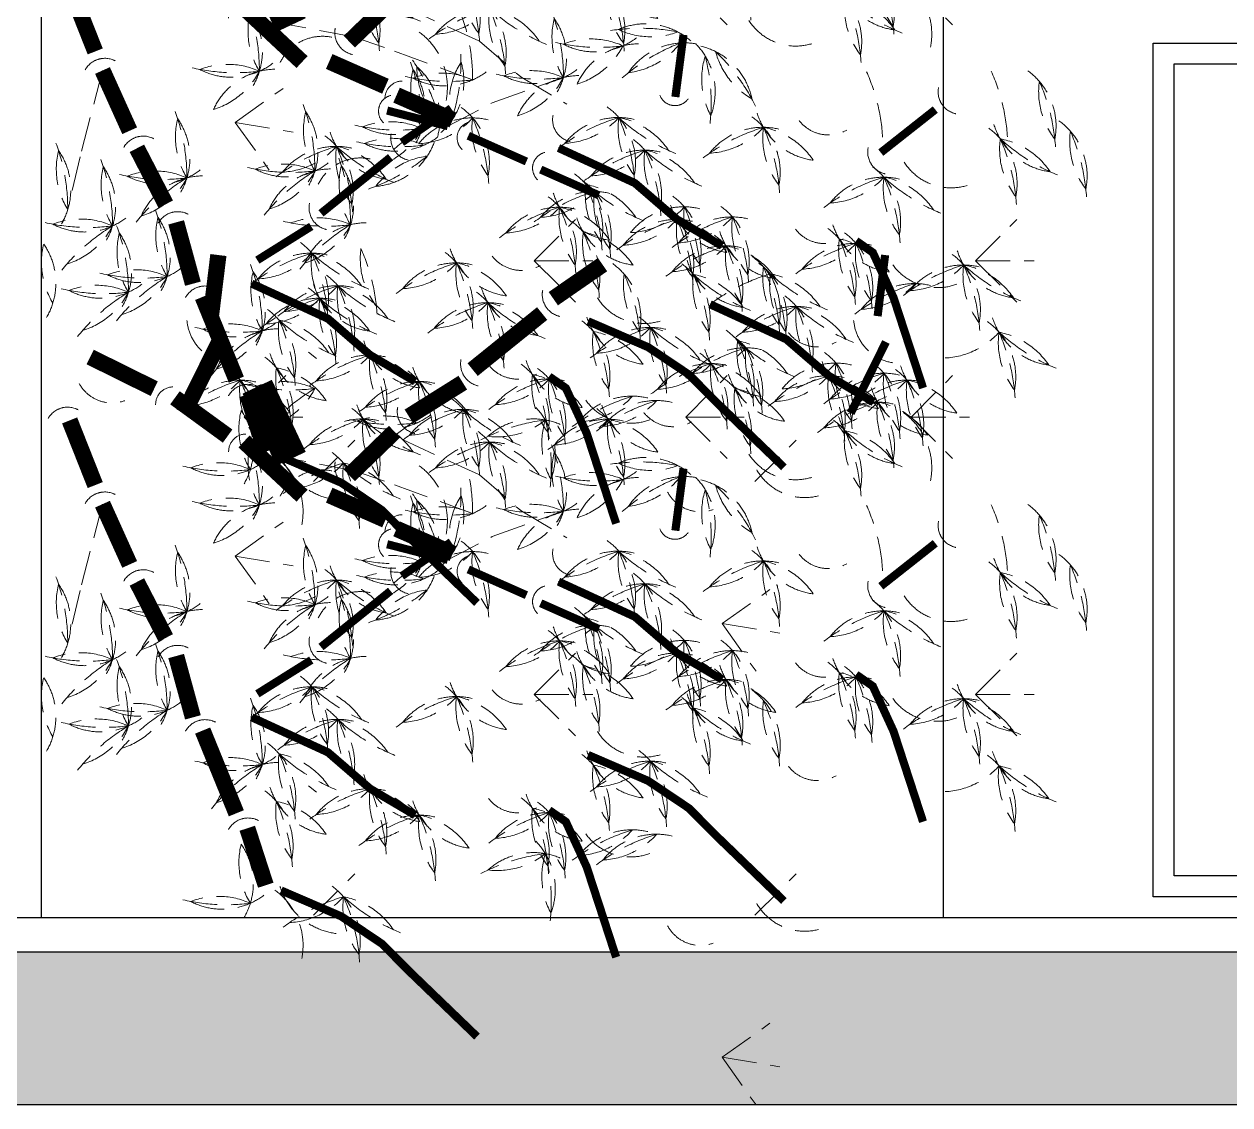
# Model space of a CAD drawing. Header units: millimetres. Extents: x -108767 to 78913, y -380878 to 1470.
# Drawn here: x -57684 to -55945, y -193788 to -192231 of the extents above; entities that cross this region are included whole.
import ezdxf

# ---------------------------------------------------------------- set-up
doc = ezdxf.new("R2010")
doc.units = ezdxf.units.MM
doc.header["$LTSCALE"] = 10
doc.linetypes.add('DASH', pattern=[0.35, 0.25, -0.1])
for name, color, linetype in [('NW-01-wall(原有墙体)', 255, 'Continuous'), ('NW-01-windows(窗户)', 42, 'Continuous'), ('NW-02-fr(地面家具)', 74, 'Continuous'), ('NW-02-free(活动家具)', 241, 'Continuous'), ('NW-完成面（用于平面）', 43, 'Continuous')]:
    doc.layers.add(name, color=color, linetype=linetype)

# ---------------------------------------------------------------- blocks, each defined once
blk = doc.blocks.new('A$C0404cc3b')
at = {"layer": 'NW-02-free(活动家具)', "color": 8, "linetype": 'DASH', "lineweight": 5, "ltscale": 20}
for p, q in [((292.5, 721.1), (352.2, 780.8)), ((928.9, 721.1), (988.6, 780.8)), ((1253.8, 721.1), (1313.4, 780.8)), ((292.5, 721.1), (376.9, 721.1)), ((292.5, 721.1), (352.2, 661.5)), ((928.9, 721.1), (1013.3, 721.1)), ((928.9, 721.1), (988.6, 661.5)), ((1253.8, 721.1), (1338.2, 721.1)), ((1253.8, 721.1), (1313.4, 661.5)), ((279.5, 520.9), (348.4, 569.7)), ((279.5, 520.9), (328.3, 452.1)), ((279.5, 520.9), (362.7, 506.7))]:
    blk.add_line(p, q, dxfattribs=at)
for points, const_width in [([(244.3, 866.6), (255.1, 954.6)], 23.4), ([(1205.6, 866.6), (1216.4, 954.6)], 11.7), ([(738, 891.7), (809, 940.8)], 23.4), ([(964, 883.7), (1074.1, 833.1), (1134.9, 780.7), (1199.8, 742.5)], 11.7), ([(621.7, 789.5), (721.9, 870.3)], 23.4), ([(205.5, 726.7), (256.3, 829.4)], 23.4), ([(1166.8, 726.7), (1217.6, 829.4)], 11.7), ([(70.2, 807.7), (162.6, 762)], 23.4), ([(311, 764.8), (359.9, 661)], 46.8), ([(529.8, 722), (607.5, 770.7)], 23.4), ([(192.5, 748.9), (268.4, 693.7)], 23.4), ([(40.6, 716.3), (77.5, 623.1)], 23.4), ([(292, 686), (375.7, 607.8)], 23.4), ([(443.9, 637.1), (509.1, 700.1)], 23.4), ([(884.5, 652.2), (884.5, 652.2)], 11.7), ([(914, 557.5), (925.7, 647.1)], 11.7), ([(414.9, 608.6), (496, 572.9)], 23.4), ([(88, 595.6), (127.2, 508.8)], 23.4), ([(512, 560.1), (593.1, 524.4)], 23.4), ([(498.4, 537.9), (585.9, 515.4)], 11.7), ([(1210.2, 477.3), (1288.8, 539.3)], 11.7), ([(615.4, 501.6), (699.2, 464.5)], 11.7), ([(137.6, 483.5), (179.2, 402.9)], 23.4), ([(719.8, 452.9), (803.6, 415.8)], 11.7), ([(194.2, 376.8), (218.4, 288.4)], 23.4), ([(232.4, 269.4), (281, 150.2)], 23.4), ([(296.8, 128.6), (323.4, 46.5)], 23.4)]:
    blk.add_lwpolyline(points, dxfattribs=dict(at, const_width=const_width))
for points in [[(450.1, 643.9), (499.7, 687.3), (550.8, 725.4)], [(521.5, 688.3), (631.6, 637.7), (692.4, 585.3), (757.3, 547.1)], [(621.7, 582.1), (494.5, 628.8), (450.1, 643.9), (359.9, 661)], [(88, 595.6), (55.6, 471.3), (37.9, 395.2)], [(585.9, 515.4), (649.8, 548.8), (735.9, 579.6)], [(396.4, 180.8), (385.1, 189.7)]]:
    blk.add_lwpolyline(points, dxfattribs=at)
for centre, radius, start, end in [((571.6, 949.1), 111.9, 172.3993, 217.6505), ((210.6, 852.2), 273.9, 3.6094, 24.0657), ((765.8, 862.5), 98.5, 349.1006, 54.0461), ((976.5, 863), 98.5, 349.1006, 54.0461), ((951.1, 912.2), 111.9, 172.3993, 217.6505), ((590.1, 815.3), 273.9, 3.6094, 24.0657), ((1128.9, 664.9), 273.9, 106.5523, 127.0086), ((1161.8, 912.7), 111.9, 172.3993, 217.6505), ((800.8, 815.8), 273.9, 3.6094, 24.0657), ((1235.8, 1129.6), 273.9, 227.528, 247.9843), ((1029.9, 817.6), 111.9, 33.9433, 79.1944), ((326.9, 827.8), 98.5, 349.1006, 54.0461), ((486, 942.6), 98.5, 197.5476, 262.4931), ((728.5, 936.2), 98.5, 197.5476, 262.4931), ((1337.6, 650.8), 273.9, 106.5523, 127.0086), ((1259, 815), 98.5, 76.5719, 141.5174), ((1176.1, 988), 111.9, 272.9675, 318.2187), ((479.3, 629.8), 273.9, 106.5523, 127.0086), ((400.7, 793.9), 98.5, 76.5719, 141.5174), ((317.8, 966.9), 111.9, 272.9675, 318.2187), ((512.2, 877.6), 111.9, 172.3993, 217.6505), ((151.2, 780.7), 273.9, 3.6094, 24.0657), ((586.3, 1094.4), 273.9, 227.528, 247.9843), ((380.3, 782.5), 111.9, 33.9433, 79.1944), ((569.4, 821.5), 98.5, 349.1006, 54.0461), ((754.5, 897.8), 32.4, 168.9262, 259.8198), ((1014.1, 816), 98.5, 349.1006, 54.0461), ((721.8, 623.4), 273.9, 106.5523, 127.0086), ((643.2, 787.5), 98.5, 76.5719, 141.5174), ((560.3, 960.6), 111.9, 272.9675, 318.2187), ((754.7, 871.2), 111.9, 172.3993, 217.6505), ((393.6, 774.3), 273.9, 3.6094, 24.0657), ((828.7, 1088.1), 273.9, 227.528, 247.9843), ((622.8, 776.1), 111.9, 33.9433, 79.1944), ((1166.5, 618), 273.9, 106.5523, 127.0086), ((1005, 955.1), 111.9, 272.9675, 318.2187), ((1087.9, 782.1), 98.5, 76.5719, 141.5174), ((1199.4, 865.7), 111.9, 172.3993, 217.6505), ((838.3, 768.8), 273.9, 3.6094, 24.0657), ((1273.4, 1082.6), 273.9, 227.528, 247.9843), ((1067.5, 770.6), 111.9, 33.9433, 79.1944), ((277.4, 866.3), 67.9, 184.9165, 260.4309), ((1238.7, 866.3), 67.9, 184.9165, 260.4309), ((929.3, 766.6), 98.5, 349.1006, 54.0461), ((941.5, 756.5), 98.5, 349.1006, 54.0461), ((1093.9, 558.4), 273.9, 106.5523, 127.0086), ((932.5, 895.5), 111.9, 272.9675, 318.2187), ((1015.3, 722.5), 98.5, 76.5719, 141.5174), ((1050.4, 848.5), 98.5, 197.5476, 262.4931), ((1114.6, 816.3), 111.9, 172.3993, 217.6505), ((1188.6, 1033.1), 273.9, 227.528, 247.9843), ((982.7, 721.2), 111.9, 33.9433, 79.1944), ((753.5, 719.4), 273.9, 3.6094, 24.0657), ((1126.8, 806.2), 111.9, 172.3993, 217.6505), ((765.8, 709.3), 273.9, 3.6094, 24.0657), ((636.7, 797.7), 32.4, 168.9262, 259.8198), ((891.3, 733.7), 98.5, 349.1006, 54.0461), ((1219.6, 830.9), 98.5, 197.5476, 262.4931), ((1071.2, 734.3), 98.5, 349.1006, 54.0461), ((212.4, 709.8), 98.5, 349.1006, 54.0461), ((371.4, 824.5), 98.5, 197.5476, 262.4931), ((1043.7, 535.7), 273.9, 106.5523, 127.0086), ((882.2, 872.8), 111.9, 272.9675, 318.2187), ((965.1, 699.8), 98.5, 76.5719, 141.5174), ((1076.6, 783.5), 111.9, 172.3993, 217.6505), ((944.7, 688.4), 111.9, 33.9433, 79.1944), ((715.5, 686.6), 273.9, 3.6094, 24.0657), ((1084.4, 812.6), 98.5, 197.5476, 262.4931), ((1145, 700.4), 98.5, 76.5719, 141.5174), ((1062.1, 873.4), 111.9, 272.9675, 318.2187), ((1060.5, 716.1), 98.5, 349.1006, 54.0461), ((1292.8, 521.7), 273.9, 106.5523, 127.0086), ((1131.4, 858.8), 111.9, 272.9675, 318.2187), ((1214.2, 685.8), 98.5, 76.5719, 141.5174), ((1256.4, 784.1), 111.9, 172.3993, 217.6505), ((895.4, 687.1), 273.9, 3.6094, 24.0657), ((1140.4, 719.7), 98.5, 349.1006, 54.0461), ((1325.7, 769.5), 111.9, 172.3993, 217.6505), ((964.7, 672.5), 273.9, 3.6094, 24.0657), ((1173.6, 709.8), 98.5, 349.1006, 54.0461), ((1332.7, 824.5), 98.5, 197.5476, 262.4931), ((101.6, 795.2), 53.7, 208.3449, 290.0268), ((364.8, 511.7), 273.9, 106.5523, 127.0086), ((286.2, 675.9), 98.5, 76.5719, 141.5174), ((203.3, 848.9), 111.9, 272.9675, 318.2187), ((397.6, 759.5), 111.9, 172.3993, 217.6505), ((36.6, 662.6), 273.9, 3.6094, 24.0657), ((265.7, 664.4), 111.9, 33.9433, 79.1944), ((359.3, 1034), 273.9, 256.8823, 277.3386), ((348.1, 660.3), 111.9, 65.6722, 110.9234), ((925.3, 697.9), 98.5, 349.1006, 54.0461), ((1212.9, 518.1), 273.9, 106.5523, 127.0086), ((1051.4, 855.2), 111.9, 272.9675, 318.2187), ((1134.3, 682.2), 98.5, 76.5719, 141.5174), ((1245.8, 765.9), 111.9, 172.3993, 217.6505), ((1113.9, 670.8), 111.9, 33.9433, 79.1944), ((884.8, 669), 273.9, 3.6094, 24.0657), ((1326, 511.7), 273.9, 106.5523, 127.0086), ((1247.4, 675.9), 98.5, 76.5719, 141.5174), ((1164.5, 848.9), 111.9, 272.9675, 318.2187), ((1358.9, 759.5), 111.9, 172.3993, 217.6505), ((997.8, 662.6), 273.9, 3.6094, 24.0657), ((1227, 664.4), 111.9, 33.9433, 79.1944), ((189.8, 739.4), 25.2, 90.751, 181.3448), ((534.5, 527), 273.9, 120.8009, 141.2572), ((295, 814), 111.9, 287.2162, 332.4674), ((1110.6, 747.6), 111.9, 172.3993, 217.6505), ((749.6, 650.7), 273.9, 3.6094, 24.0657), ((978.7, 652.5), 111.9, 33.9433, 79.1944), ((1131.4, 678.1), 98.5, 349.1006, 54.0461), ((1290.4, 792.8), 98.5, 197.5476, 262.4931), ((37.7, 703), 32.4, 62.1991, 153.0927), ((389.7, 653.9), 98.5, 349.1006, 54.0461), ((548.7, 768.6), 98.5, 197.5476, 262.4931), ((545.4, 729.1), 32.4, 168.9262, 259.8198), ((686.4, 469.6), 273.9, 106.5523, 127.0086), ((524.9, 806.7), 111.9, 272.9675, 318.2187), ((607.8, 633.7), 98.5, 76.5719, 141.5174), ((534, 667.6), 98.5, 349.1006, 54.0461), ((719.3, 717.3), 111.9, 172.3993, 217.6505), ((587.4, 622.2), 111.9, 33.9433, 79.1944), ((793.3, 934.2), 273.9, 227.528, 247.9843), ((358.2, 620.4), 273.9, 3.6094, 24.0657), ((742.7, 653.5), 98.5, 349.1006, 54.0461), ((901.7, 768.2), 98.5, 197.5476, 262.4931), ((1283.8, 480), 273.9, 106.5523, 127.0086), ((1122.3, 817.2), 111.9, 272.9675, 318.2187), ((1205.2, 644.2), 98.5, 76.5719, 141.5174), ((1316.6, 727.8), 111.9, 172.3993, 217.6505), ((955.6, 630.9), 273.9, 3.6094, 24.0657), ((1184.8, 632.7), 111.9, 33.9433, 79.1944), ((542.1, 455.9), 273.9, 106.5523, 127.0086), ((463.5, 620), 98.5, 76.5719, 141.5174), ((380.6, 793), 111.9, 272.9675, 318.2187), ((506.4, 984.4), 273.9, 256.8823, 277.3386), ((501, 802.5), 98.5, 242.3735, 307.319), ((495.3, 610.8), 111.9, 65.6722, 110.9234), ((574.9, 703.6), 111.9, 172.3993, 217.6505), ((443, 608.5), 111.9, 33.9433, 79.1944), ((649, 920.5), 273.9, 227.528, 247.9843), ((213.9, 606.7), 273.9, 3.6094, 24.0657), ((895.1, 455.5), 273.9, 106.5523, 127.0086), ((733.6, 792.6), 111.9, 272.9675, 318.2187), ((816.5, 619.6), 98.5, 76.5719, 141.5174), ((927.9, 703.3), 111.9, 172.3993, 217.6505), ((796.1, 608.1), 111.9, 33.9433, 79.1944), ((566.9, 606.3), 273.9, 3.6094, 24.0657), ((910.7, 760.9), 53.7, 218.0653, 299.7472), ((1084.2, 636.9), 98.5, 349.1006, 54.0461), ((1243.3, 751.6), 98.5, 197.5476, 262.4931), ((1185.2, 647.8), 98.5, 349.1006, 54.0461), ((295.1, 671.5), 25.2, 90.751, 181.3448), ((571.6, 620.6), 98.5, 349.1006, 54.0461), ((1269.5, 686.6), 111.9, 172.3993, 217.6505), ((1137.6, 591.5), 111.9, 33.9433, 79.1944), ((1343.5, 903.5), 273.9, 227.528, 247.9843), ((908.4, 589.7), 273.9, 3.6094, 24.0657), ((40.3, 595.4), 273.9, 359.8252, 20.2815), ((409.7, 653), 111.9, 166.2404, 211.4916), ((220.1, 623.4), 98.5, 329.8448, 34.7903), ((724, 422.6), 273.9, 106.5523, 127.0086), ((645.4, 586.7), 98.5, 76.5719, 141.5174), ((562.5, 759.7), 111.9, 272.9675, 318.2187), ((756.9, 670.4), 111.9, 172.3993, 217.6505), ((625, 575.3), 111.9, 33.9433, 79.1944), ((830.9, 887.2), 273.9, 227.528, 247.9843), ((395.8, 573.5), 273.9, 3.6094, 24.0657), ((478.7, 586.3), 273.9, 359.8252, 20.2815), ((347.8, 582.9), 273.9, 359.8252, 20.2815), ((848, 643.9), 111.9, 166.2404, 211.4916), ((658.5, 614.3), 98.5, 329.8448, 34.7903), ((870.9, 564.4), 98.5, 48.5833, 113.5288), ((1087.4, 710.7), 79.9, 212.5915, 286.9567), ((405, 577), 67.9, 78.1894, 153.7038), ((455.4, 650.2), 32.4, 168.9262, 259.8198), ((486.8, 571.2), 98.5, 349.1006, 54.0461), ((863.3, 382.6), 273.9, 78.5637, 99.02), ((879, 756.1), 111.9, 244.9789, 290.2301), ((803.4, 902.8), 273.9, 256.8823, 277.3386), ((798, 720.9), 98.5, 242.3735, 307.319), ((792.3, 529.2), 111.9, 65.6722, 110.9234), ((862.1, 535.6), 98.5, 90.8205, 155.766), ((739.2, 682.8), 111.9, 287.2162, 332.4674), ((1017.9, 378.9), 273.9, 110.7422, 131.1985), ((927.5, 536.9), 98.5, 80.7618, 145.7073), ((832.2, 703.4), 111.9, 277.1574, 322.4086), ((872.9, 565.3), 98.5, 339.3802, 44.3257), ((927.9, 534.8), 98.5, 11.5587, 76.5042), ((91.4, 580.8), 32.4, 62.1991, 153.0927), ((308.5, 456.6), 273.9, 13.7355, 34.1918), ((331, 609.5), 273.9, 341.557, 2.0133), ((1063.9, 583), 111.9, 162.6788, 207.93), ((691.7, 548.4), 273.9, 353.889, 14.3453), ((783.5, 424.1), 273.9, 26.0675, 46.5238), ((1080.2, 651.6), 111.9, 194.8574, 240.1085), ((279.3, 866.3), 273.9, 256.8823, 277.3386), ((273.9, 684.4), 98.5, 242.3735, 307.319), ((268.2, 492.6), 111.9, 65.6722, 110.9234), ((337.9, 499), 98.5, 90.8205, 155.766), ((215, 646.3), 111.9, 287.2162, 332.4674), ((275, 512.7), 273.9, 359.8252, 20.2815), ((644.4, 570.3), 111.9, 166.2404, 211.4916), ((454.8, 540.8), 98.5, 329.8448, 34.7903), ((581.3, 671.9), 98.5, 242.3735, 307.319), ((575.6, 480.1), 111.9, 65.6722, 110.9234), ((653.2, 601.3), 111.9, 180.1508, 225.402), ((476.3, 527), 98.5, 343.7551, 48.7006), ((510.6, 579.8), 98.5, 311.5766, 16.5221), ((699.8, 548.5), 111.9, 147.9723, 193.2234), ((712.2, 675.2), 98.5, 242.3735, 307.319), ((706.5, 483.5), 111.9, 65.6722, 110.9234), ((520.4, 555.2), 25.2, 90.751, 181.3448), ((586.7, 853.8), 273.9, 256.8823, 277.3386), ((717.6, 857.1), 273.9, 256.8823, 277.3386), ((776.3, 489.9), 98.5, 90.8205, 155.766), ((653.4, 637.1), 111.9, 287.2162, 332.4674), ((509.3, 537.1), 23.3, 104.2461, 231.1464), ((913.4, 568.3), 23.3, 201.2528, 328.1531), ((1325.3, 564.9), 32.4, 168.9262, 259.8198), ((120.4, 451.7), 273.9, 359.8252, 20.2815), ((-64.2, 441.7), 273.9, 359.8252, 20.2815), ((305.1, 499.3), 111.9, 166.2404, 211.4916), ((115.6, 469.7), 98.5, 329.8448, 34.7903), ((489.7, 509.3), 111.9, 166.2404, 211.4916), ((300.2, 479.8), 98.5, 329.8448, 34.7903), ((508.6, 601.7), 98.5, 242.3735, 307.319), ((502.9, 409.9), 111.9, 65.6722, 110.9234), ((514, 783.6), 273.9, 256.8823, 277.3386), ((689.2, 276.6), 273.9, 120.8009, 141.2572), ((449.7, 563.6), 111.9, 287.2162, 332.4674), ((622.6, 498.6), 23.3, 104.2461, 231.1464), ((-236, 396), 273.9, 359.8252, 20.2815), ((146.8, 468.7), 32.4, 62.1991, 153.0927), ((516.6, 759.7), 273.9, 256.8823, 277.3386), ((511.1, 577.8), 98.5, 242.3735, 307.319), ((505.4, 386), 111.9, 65.6722, 110.9234), ((474.2, 526.8), 98.5, 274.552, 339.4975), ((133.3, 453.7), 111.9, 166.2404, 211.4916), ((-56.2, 424.1), 98.5, 329.8448, 34.7903), ((460, 401.7), 67.9, 78.1894, 153.7038), ((381.9, 683.7), 273.9, 289.0608, 309.5171), ((571.5, 361.5), 111.9, 97.8507, 143.1019), ((731.4, 455), 23.3, 104.2461, 231.1464), ((1223.7, 478.3), 32.4, 168.9262, 259.8198), ((-171.4, 372.5), 273.9, 359.8252, 20.2815), ((197.9, 430.1), 111.9, 166.2404, 211.4916), ((8.4, 400.5), 98.5, 329.8448, 34.7903), ((169.3, 530.6), 98.5, 242.3735, 307.319), ((359.3, 722.6), 273.9, 256.8823, 277.3386), ((353.9, 540.7), 98.5, 242.3735, 307.319), ((348.2, 348.9), 111.9, 65.6722, 110.9234), ((418, 355.3), 98.5, 90.8205, 155.766), ((171.8, 374.2), 273.9, 359.8252, 20.2815), ((541.1, 431.8), 111.9, 166.2404, 211.4916), ((351.6, 402.3), 98.5, 329.8448, 34.7903), ((1140.3, 377.3), 98.5, 349.1006, 54.0461), ((174.7, 712.5), 273.9, 256.8823, 277.3386), ((163.6, 338.9), 111.9, 65.6722, 110.9234), ((350, 205.6), 273.9, 120.8009, 141.2572), ((233.4, 345.3), 98.5, 90.8205, 155.766), ((110.5, 492.6), 111.9, 287.2162, 332.4674), ((534.6, 215.6), 273.9, 120.8009, 141.2572), ((295.1, 502.6), 111.9, 287.2162, 332.4674), ((1292.7, 179.3), 273.9, 106.5523, 127.0086), ((1214.1, 343.4), 98.5, 76.5719, 141.5174), ((1131.2, 516.4), 111.9, 272.9675, 318.2187), ((1325.6, 427.1), 111.9, 172.3993, 217.6505), ((1193.7, 332), 111.9, 33.9433, 79.1944), ((1399.6, 643.9), 273.9, 227.528, 247.9843), ((964.6, 330.2), 273.9, 3.6094, 24.0657), ((62.1, 461.4), 98.5, 242.3735, 307.319), ((-92.7, 299.5), 273.9, 359.8252, 20.2815), ((276.7, 357.1), 111.9, 166.2404, 211.4916), ((196.5, 359.8), 32.4, 62.1991, 153.0927), ((87.2, 327.5), 98.5, 329.8448, 34.7903), ((399.6, 271.4), 111.9, 65.6722, 110.9234), ((67.5, 643.3), 273.9, 256.8823, 277.3386), ((56.4, 269.7), 111.9, 65.6722, 110.9234), ((242.8, 136.4), 273.9, 120.8009, 141.2572), ((3.3, 423.4), 111.9, 287.2162, 332.4674), ((-148.5, 277), 273.9, 359.8252, 20.2815), ((410.7, 645.1), 273.9, 256.8823, 277.3386), ((586, 138.1), 273.9, 120.8009, 141.2572), ((469.4, 277.8), 98.5, 90.8205, 155.766), ((346.5, 425.1), 111.9, 287.2162, 332.4674), ((220.9, 334.6), 111.9, 166.2404, 211.4916), ((31.4, 305.1), 98.5, 329.8448, 34.7903), ((111.9, 318.9), 111.9, 166.2404, 211.4916), ((-77.7, 289.4), 98.5, 329.8448, 34.7903), ((44.5, 221.3), 273.9, 359.8252, 20.2815), ((146.3, 570.4), 273.9, 256.8823, 277.3386), ((140.9, 388.5), 98.5, 242.3735, 307.319), ((135.2, 196.7), 111.9, 65.6722, 110.9234), ((321.6, 63.4), 273.9, 120.8009, 141.2572), ((82.1, 350.4), 111.9, 287.2162, 332.4674), ((413.9, 278.9), 111.9, 166.2404, 211.4916), ((224.3, 249.4), 98.5, 329.8448, 34.7903), ((90.5, 547.9), 273.9, 256.8823, 277.3386), ((85.1, 366), 98.5, 242.3735, 307.319), ((79.4, 174.2), 111.9, 65.6722, 110.9234), ((235.9, 252.7), 32.4, 62.1991, 153.0927), ((265.8, 40.9), 273.9, 120.8009, 141.2572), ((26.3, 327.9), 111.9, 287.2162, 332.4674), ((278.1, 310.3), 98.5, 242.3735, 307.319), ((272.4, 118.5), 111.9, 65.6722, 110.9234), ((283.5, 492.2), 273.9, 256.8823, 277.3386), ((458.7, -14.8), 273.9, 120.8009, 141.2572), ((342.1, 124.9), 98.5, 90.8205, 155.766), ((219.2, 272.2), 111.9, 287.2162, 332.4674), ((297.9, 111), 32.4, 62.1991, 153.0927), ((396.6, 79), 111.9, 166.2404, 211.4916), ((207, 49.5), 98.5, 329.8448, 34.7903), ((266.2, 292.3), 273.9, 256.8823, 277.3386), ((260.8, 110.4), 98.5, 242.3735, 307.319), ((255.1, -81.4), 111.9, 65.6722, 110.9234)]:
    blk.add_arc(centre, radius, start, end, dxfattribs=at)
blk = doc.blocks.new('A$C06541052')
at = {"layer": 'NW-02-free(活动家具)', "color": 8, "linetype": 'DASH', "lineweight": 5, "ltscale": 20}
for p, q in [((407.4, 591.4), (467.1, 651.1)), ((1043.8, 591.4), (1103.5, 651.1)), ((407.4, 591.4), (491.8, 591.4)), ((407.4, 591.4), (467.1, 531.8)), ((1043.8, 591.4), (1128.2, 591.4)), ((1043.8, 591.4), (1103.5, 531.8)), ((89.2, 273.2), (148.9, 332.9)), ((725.6, 273.2), (785.3, 332.9)), ((678.6, 68.9), (747.4, 117.6)), ((678.6, 68.9), (727.3, 0)), ((678.6, 68.9), (761.7, 54.6))]:
    blk.add_line(p, q, dxfattribs=at)
at = {"layer": 'NW-02-free(活动家具)', "color": 8, "linetype": 'DASH', "lineweight": 5, "ltscale": 20, "const_width": 11.7}
for points in [[(216.5, 762), (287.5, 811.1)], [(442.5, 754), (552.6, 703.4), (613.4, 651), (678.3, 612.8)], [(100.1, 659.8), (200.3, 740.6)], [(805.5, 717.8), (805.5, 717.8)], [(8.3, 592.3), (86, 641)], [(968.1, 408.1), (925.6, 538.3), (895.7, 603.3), (871.6, 620.1)], [(0, 558.6), (110.1, 508), (170.9, 455.6), (235.8, 417.4)], [(363, 522.4), (363, 522.4)], [(767.5, 293.8), (669.7, 388), (630.6, 427.4), (571.8, 466.9), (485.1, 504.3)], [(525.6, 212.8), (483.1, 342.9), (453.1, 408), (429, 424.7)], [(325, 98.4), (227.2, 192.6), (188.1, 232), (129.3, 271.6), (42.6, 308.9)]]:
    blk.add_lwpolyline(points, dxfattribs=at)
at = {"layer": 'NW-02-free(活动家具)', "color": 8, "linetype": 'DASH', "lineweight": 5, "ltscale": 20}
for centre, radius, start, end in [((636.5, 752.2), 273.9, 3.6094, 24.0657), ((816.4, 752.8), 273.9, 3.6094, 24.0657), ((1061.4, 785.4), 98.5, 349.1006, 54.0461), ((1246.7, 835.1), 111.9, 172.3993, 217.6505), ((885.7, 738.2), 273.9, 3.6094, 24.0657), ((244.3, 732.8), 98.5, 349.1006, 54.0461), ((466.4, 794.8), 32.4, 168.9262, 259.8198), ((455, 733.3), 98.5, 349.1006, 54.0461), ((822.7, 833.9), 98.5, 197.5476, 262.4931), ((318.1, 698.8), 98.5, 76.5719, 141.5174), ((235.2, 871.8), 111.9, 272.9675, 318.2187), ((429.6, 782.5), 111.9, 172.3993, 217.6505), ((68.5, 685.6), 273.9, 3.6094, 24.0657), ((607.4, 535.2), 273.9, 106.5523, 127.0086), ((528.8, 699.4), 98.5, 76.5719, 141.5174), ((445.9, 872.4), 111.9, 272.9675, 318.2187), ((640.3, 783), 111.9, 172.3993, 217.6505), ((279.2, 686.1), 273.9, 3.6094, 24.0657), ((714.3, 999.9), 273.9, 227.528, 247.9843), ((508.4, 687.9), 111.9, 33.9433, 79.1944), ((816.1, 521.1), 273.9, 106.5523, 127.0086), ((737.4, 685.3), 98.5, 76.5719, 141.5174), ((654.6, 858.3), 111.9, 272.9675, 318.2187), ((663.6, 719.2), 98.5, 349.1006, 54.0461), ((848.9, 768.9), 111.9, 172.3993, 217.6505), ((487.9, 672), 273.9, 3.6094, 24.0657), ((717, 673.8), 111.9, 33.9433, 79.1944), ((831.7, 826.5), 53.7, 218.0653, 299.7472), ((1164.2, 817.3), 98.5, 197.5476, 262.4931), ((1106.2, 713.5), 98.5, 349.1006, 54.0461), ((47.9, 691.8), 98.5, 349.1006, 54.0461), ((207, 806.5), 98.5, 197.5476, 262.4931), ((233, 768.1), 32.4, 168.9262, 259.8198), ((492.6, 686.3), 98.5, 349.1006, 54.0461), ((1005.2, 702.6), 98.5, 349.1006, 54.0461), ((1190.4, 752.3), 111.9, 172.3993, 217.6505), ((829.4, 655.4), 273.9, 3.6094, 24.0657), ((1264.5, 969.2), 273.9, 227.528, 247.9843), ((1058.6, 657.2), 111.9, 33.9433, 79.1944), ((1291.5, 763.2), 111.9, 172.3993, 217.6505), ((930.4, 666.3), 273.9, 3.6094, 24.0657), ((200.3, 493.7), 273.9, 106.5523, 127.0086), ((121.7, 657.8), 98.5, 76.5719, 141.5174), ((38.8, 830.9), 111.9, 272.9675, 318.2187), ((233.2, 741.5), 111.9, 172.3993, 217.6505), ((-127.9, 644.6), 273.9, 3.6094, 24.0657), ((307.2, 958.4), 273.9, 227.528, 247.9843), ((101.3, 646.4), 111.9, 33.9433, 79.1944), ((645, 488.3), 273.9, 106.5523, 127.0086), ((483.5, 825.4), 111.9, 272.9675, 318.2187), ((566.4, 652.4), 98.5, 76.5719, 141.5174), ((677.8, 736), 111.9, 172.3993, 217.6505), ((316.8, 639.1), 273.9, 3.6094, 24.0657), ((751.9, 952.9), 273.9, 227.528, 247.9843), ((546, 640.9), 111.9, 33.9433, 79.1944), ((1008.4, 776.4), 79.9, 212.5915, 286.9567), ((407.8, 636.9), 98.5, 349.1006, 54.0461), ((420, 626.8), 98.5, 349.1006, 54.0461), ((593, 686.6), 111.9, 172.3993, 217.6505), ((667.1, 903.4), 273.9, 227.528, 247.9843), ((461.1, 591.5), 111.9, 33.9433, 79.1944), ((232, 589.7), 273.9, 3.6094, 24.0657), ((572.4, 428.7), 273.9, 106.5523, 127.0086), ((410.9, 765.8), 111.9, 272.9675, 318.2187), ((493.8, 592.8), 98.5, 76.5719, 141.5174), ((369.8, 604), 98.5, 349.1006, 54.0461), ((528.9, 718.7), 98.5, 197.5476, 262.4931), ((605.3, 676.5), 111.9, 172.3993, 217.6505), ((244.2, 579.6), 273.9, 3.6094, 24.0657), ((549.6, 604.6), 98.5, 349.1006, 54.0461), ((115.2, 668), 32.4, 168.9262, 259.8198), ((522.2, 406), 273.9, 106.5523, 127.0086), ((360.7, 743.1), 111.9, 272.9675, 318.2187), ((443.6, 570.1), 98.5, 76.5719, 141.5174), ((555.1, 653.8), 111.9, 172.3993, 217.6505), ((423.2, 558.7), 111.9, 33.9433, 79.1944), ((194, 556.9), 273.9, 3.6094, 24.0657), ((623.4, 570.7), 98.5, 76.5719, 141.5174), ((540.6, 743.7), 111.9, 272.9675, 318.2187), ((539, 586.4), 98.5, 349.1006, 54.0461), ((698.1, 701.2), 98.5, 197.5476, 262.4931), ((734.9, 654.4), 111.9, 172.3993, 217.6505), ((373.9, 557.4), 273.9, 3.6094, 24.0657), ((618.9, 590), 98.5, 349.1006, 54.0461), ((403.8, 568.2), 98.5, 349.1006, 54.0461), ((562.9, 682.9), 98.5, 197.5476, 262.4931), ((691.4, 388.4), 273.9, 106.5523, 127.0086), ((529.9, 725.5), 111.9, 272.9675, 318.2187), ((612.8, 552.5), 98.5, 76.5719, 141.5174), ((771.3, 392), 273.9, 106.5523, 127.0086), ((724.3, 636.2), 111.9, 172.3993, 217.6505), ((592.4, 541.1), 111.9, 33.9433, 79.1944), ((363.2, 539.3), 273.9, 3.6094, 24.0657), ((609.8, 729.1), 111.9, 272.9675, 318.2187), ((692.7, 556.1), 98.5, 76.5719, 141.5174), ((804.2, 639.7), 111.9, 172.3993, 217.6505), ((443.2, 542.8), 273.9, 3.6094, 24.0657), ((932.1, 672.9), 98.5, 197.5476, 262.4931), ((589.1, 617.9), 111.9, 172.3993, 217.6505), ((228, 521), 273.9, 3.6094, 24.0657), ((457.2, 522.8), 111.9, 33.9433, 79.1944), ((609.8, 548.4), 98.5, 349.1006, 54.0461), ((768.9, 663.1), 98.5, 197.5476, 262.4931), ((826.5, 669.9), 53.7, 218.0653, 299.7472), ((773.1, 558.2), 98.5, 349.1006, 54.0461), ((797.1, 552), 98.5, 349.1006, 54.0461), ((12.5, 537.9), 98.5, 349.1006, 54.0461), ((380.2, 638.5), 98.5, 197.5476, 262.4931), ((762.3, 350.3), 273.9, 106.5523, 127.0086), ((600.8, 687.5), 111.9, 272.9675, 318.2187), ((683.6, 514.5), 98.5, 76.5719, 141.5174), ((795.1, 598.1), 111.9, 172.3993, 217.6505), ((434.1, 501.2), 273.9, 3.6094, 24.0657), ((663.2, 503), 111.9, 33.9433, 79.1944), ((949.5, 354), 273.9, 106.5523, 127.0086), ((788, 691.1), 111.9, 272.9675, 318.2187), ((870.9, 518.1), 98.5, 76.5719, 141.5174), ((958.3, 608), 111.9, 172.3993, 217.6505), ((597.3, 511.1), 273.9, 3.6094, 24.0657), ((826.5, 512.9), 111.9, 33.9433, 79.1944), ((982.4, 601.7), 111.9, 172.3993, 217.6505), ((621.3, 504.8), 273.9, 3.6094, 24.0657), ((164.9, 339.9), 273.9, 106.5523, 127.0086), ((3.4, 677), 111.9, 272.9675, 318.2187), ((86.3, 504), 98.5, 76.5719, 141.5174), ((197.8, 587.6), 111.9, 172.3993, 217.6505), ((65.9, 492.5), 111.9, 33.9433, 79.1944), ((271.8, 804.5), 273.9, 227.528, 247.9843), ((-163.3, 490.7), 273.9, 3.6094, 24.0657), ((221.1, 523.8), 98.5, 349.1006, 54.0461), ((389.2, 631.2), 53.7, 218.0653, 299.7472), ((721.7, 621.9), 98.5, 197.5476, 262.4931), ((663.7, 518.1), 98.5, 349.1006, 54.0461), ((952.3, 520.9), 98.5, 349.1006, 54.0461), ((1111.4, 635.6), 98.5, 197.5476, 262.4931), ((373.5, 325.8), 273.9, 106.5523, 127.0086), ((212.1, 662.9), 111.9, 272.9675, 318.2187), ((294.9, 489.9), 98.5, 76.5719, 141.5174), ((406.4, 573.6), 111.9, 172.3993, 217.6505), ((274.5, 478.4), 111.9, 33.9433, 79.1944), ((45.4, 476.6), 273.9, 3.6094, 24.0657), ((562.7, 507.2), 98.5, 349.1006, 54.0461), ((848.9, 567.8), 111.9, 172.3993, 217.6505), ((487.9, 470.9), 273.9, 3.6094, 24.0657), ((989.1, 632.6), 79.9, 215.8907, 290.2559), ((1104.7, 322.8), 273.9, 106.5523, 127.0086), ((1026.1, 486.9), 98.5, 76.5719, 141.5174), ((943.2, 660), 111.9, 272.9675, 318.2187), ((1137.6, 570.6), 111.9, 172.3993, 217.6505), ((1211.6, 787.5), 273.9, 227.528, 247.9843), ((1005.7, 475.5), 111.9, 33.9433, 79.1944), ((776.5, 473.7), 273.9, 3.6094, 24.0657), ((50.1, 490.9), 98.5, 349.1006, 54.0461), ((747.9, 556.9), 111.9, 172.3993, 217.6505), ((616.1, 461.8), 111.9, 33.9433, 79.1944), ((822, 773.8), 273.9, 227.528, 247.9843), ((386.9, 460), 273.9, 3.6094, 24.0657), ((202.5, 292.9), 273.9, 106.5523, 127.0086), ((123.9, 457), 98.5, 76.5719, 141.5174), ((41, 630), 111.9, 272.9675, 318.2187), ((235.3, 540.7), 111.9, 172.3993, 217.6505), ((103.5, 445.6), 111.9, 33.9433, 79.1944), ((309.4, 757.5), 273.9, 227.528, 247.9843), ((-125.7, 443.8), 273.9, 3.6094, 24.0657), ((565.9, 581), 79.9, 212.5915, 286.9567), ((-34.8, 441.5), 98.5, 349.1006, 54.0461), ((150.5, 491.2), 111.9, 172.3993, 217.6505), ((-210.5, 394.3), 273.9, 3.6094, 24.0657), ((18.6, 396.1), 111.9, 33.9433, 79.1944), ((224.6, 708.1), 273.9, 227.528, 247.9843), ((418.2, 425.2), 98.5, 349.1006, 54.0461), ((577.3, 539.9), 98.5, 197.5476, 262.4931), ((500.7, 430.8), 98.5, 349.1006, 54.0461), ((1162.3, 538.7), 98.5, 197.5476, 262.4931), ((653.1, 232.7), 273.9, 106.5523, 127.0086), ((603.5, 474.9), 111.9, 172.3993, 217.6505), ((242.5, 378), 273.9, 3.6094, 24.0657), ((471.6, 379.8), 111.9, 33.9433, 79.1944), ((491.6, 569.9), 111.9, 272.9675, 318.2187), ((574.5, 396.9), 98.5, 76.5719, 141.5174), ((686, 480.5), 111.9, 172.3993, 217.6505), ((324.9, 383.6), 273.9, 3.6094, 24.0657), ((760, 697.4), 273.9, 227.528, 247.9843), ((554.1, 385.4), 111.9, 33.9433, 79.1944), ((816.2, 521), 53.7, 218.0653, 299.7472), ((994.2, 563.1), 111.9, 272.9675, 318.2187), ((1003.3, 424), 98.5, 349.1006, 54.0461), ((1188.5, 473.7), 111.9, 172.3993, 217.6505), ((827.5, 376.8), 273.9, 3.6094, 24.0657), ((1056.6, 378.6), 111.9, 33.9433, 79.1944), ((1262.6, 690.6), 273.9, 227.528, 247.9843), ((96.5, 391.1), 98.5, 349.1006, 54.0461), ((255.6, 505.8), 98.5, 197.5476, 262.4931), ((-38.7, 372.8), 98.5, 349.1006, 54.0461), ((120.4, 487.5), 98.5, 197.5476, 262.4931), ((248.9, 193), 273.9, 106.5523, 127.0086), ((170.3, 357.1), 98.5, 76.5719, 141.5174), ((87.4, 530.2), 111.9, 272.9675, 318.2187), ((281.8, 440.8), 111.9, 172.3993, 217.6505), ((-79.3, 343.9), 273.9, 3.6094, 24.0657), ((149.9, 345.7), 111.9, 33.9433, 79.1944), ((146.6, 422.6), 111.9, 172.3993, 217.6505), ((14.7, 327.4), 111.9, 33.9433, 79.1944), ((-214.5, 325.6), 273.9, 3.6094, 24.0657), ((326.4, 467.7), 98.5, 197.5476, 262.4931), ((384, 474.5), 53.7, 218.0653, 299.7472), ((330.6, 362.9), 98.5, 349.1006, 54.0461), ((489.6, 477.6), 98.5, 197.5476, 262.4931), ((354.6, 356.6), 98.5, 349.1006, 54.0461), ((319.7, 155), 273.9, 106.5523, 127.0086), ((241.1, 319.1), 98.5, 76.5719, 141.5174), ((158.3, 492.1), 111.9, 272.9675, 318.2187), ((167.3, 353), 98.5, 349.1006, 54.0461), ((352.6, 402.7), 111.9, 172.3993, 217.6505), ((220.7, 307.6), 111.9, 33.9433, 79.1944), ((-8.4, 305.8), 273.9, 3.6094, 24.0657), ((507, 158.6), 273.9, 106.5523, 127.0086), ((428.4, 322.7), 98.5, 76.5719, 141.5174), ((345.5, 495.7), 111.9, 272.9675, 318.2187), ((515.8, 412.6), 111.9, 172.3993, 217.6505), ((384, 317.5), 111.9, 33.9433, 79.1944), ((154.8, 315.7), 273.9, 3.6094, 24.0657), ((539.9, 406.4), 111.9, 172.3993, 217.6505), ((178.8, 309.5), 273.9, 3.6094, 24.0657), ((627.2, 133.7), 273.9, 106.5523, 127.0086), ((548.6, 297.9), 98.5, 76.5719, 141.5174), ((465.7, 470.9), 111.9, 272.9675, 318.2187), ((546.6, 437.2), 79.9, 215.8907, 290.2559), ((662.2, 127.4), 273.9, 106.5523, 127.0086), ((500.7, 464.6), 111.9, 272.9675, 318.2187), ((583.6, 291.6), 98.5, 76.5719, 141.5174), ((339.4, 311), 98.5, 339.3802, 44.3257), ((456.2, 90), 273.9, 96.8319, 117.2882), ((406.4, 265.1), 98.5, 66.8515, 131.797), ((354, 449.6), 111.9, 263.2471, 308.4983), ((530.4, 328.7), 111.9, 162.6788, 207.93), ((158.2, 294.2), 273.9, 353.889, 14.3453), ((134.8, 344.5), 98.5, 197.5476, 262.4931), ((58.2, 235.4), 98.5, 349.1006, 54.0461), ((-24.3, 229.8), 98.5, 349.1006, 54.0461), ((210.6, 37.4), 273.9, 106.5523, 127.0086), ((49.1, 374.5), 111.9, 272.9675, 318.2187), ((243.5, 285.1), 111.9, 172.3993, 217.6505), ((111.6, 190), 111.9, 33.9433, 79.1944), ((317.5, 502), 273.9, 227.528, 247.9843), ((-117.6, 188.2), 273.9, 3.6094, 24.0657), ((797.6, 330.1), 79.9, 209.8381, 284.2033), ((647.1, 283.5), 53.7, 208.3449, 290.0268)]:
    blk.add_arc(centre, radius, start, end, dxfattribs=at)

msp = doc.modelspace()

# ---------------------------------------------------------------- hatches: boundary and pattern name
at = {"layer": 'NW-01-wall(原有墙体)'}
h = msp.add_hatch(color=250, dxfattribs=at)
h.dxf.hatch_style = 1
h.paths.add_polyline_path([(-57758.9, -189628.5), (-57883.9, -189628.5), (-57883.9, -189533.5), (-57933.9, -189533.5), (-57933.9, -189483.5), (-58013.9, -189483.5), (-58068.9, -189483.5), (-58203.9, -189483.5), (-58203.9, -189533.5), (-58253.9, -189533.5), (-58253.9, -189628.5), (-59383.9, -189628.5), (-59383.9, -190188.5), (-58928.9, -190188.5), (-58928.9, -193788.5), (-51945.9, -193788.5), (-51945.9, -193568.5), (-56135.9, -193568.5), (-58708.9, -193568.5), (-58708.9, -190293.5), (-57758.9, -190293.5)])

# ---------------------------------------------------------------- linework, layer by layer
for p, q in [((-51945.9, -193568.5), (-58708.9, -193568.5)), ((-51945.9, -193788.5), (-58928.9, -193788.5))]:
    msp.add_line(p, q, dxfattribs=at)
at = {"layer": 'NW-01-windows(窗户)', "color": 8}
for points in [[(-56055.9, -192258.5), (-52025.9, -192258.5), (-52025.9, -193488.5), (-56055.9, -193488.5)], [(-56055.9, -192258.5), (-54712.6, -192258.5), (-54712.6, -193488.5), (-56055.9, -193488.5)], [(-56025.9, -192288.5), (-54742.6, -192288.5), (-54742.6, -193458.5), (-56025.9, -193458.5)]]:
    msp.add_lwpolyline(points, close=True, dxfattribs=at)
at = {"layer": 'NW-02-fr(地面家具)'}
msp.add_lwpolyline([(-51995.9, -190587.9), (-51995.9, -190113.5), (-52200.9, -190113.5), (-52200.9, -191978.5), (-56358.9, -191978.5), (-56358.9, -193518.5)], dxfattribs=at)
msp.add_lwpolyline([(-57658.9, -191978.5), (-58608.9, -191978.5), (-58608.9, -193518.5), (-57658.9, -193518.5)], close=True, dxfattribs=at)
at = {"layer": 'NW-完成面（用于平面）'}
msp.add_lwpolyline([(-58608.9, -193518.5), (-51995.9, -193518.5), (-51995.9, -192892.5)], dxfattribs=at)

# ---------------------------------------------------------------- block references
at = {"layer": 'NW-02-free(活动家具)', "color": 8, "linetype": 'DASH', "lineweight": 5, "ltscale": 20}
for name, p in [('A$C0404cc3b', (-57658.9, -192893.6)), ('A$C06541052', (-57355.9, -193163.6)), ('A$C0404cc3b', (-57658.9, -193518.5)), ('A$C06541052', (-57355.9, -193788.5))]:
    msp.add_blockref(name, p, dxfattribs=at)

doc.saveas('drawing.dxf')
